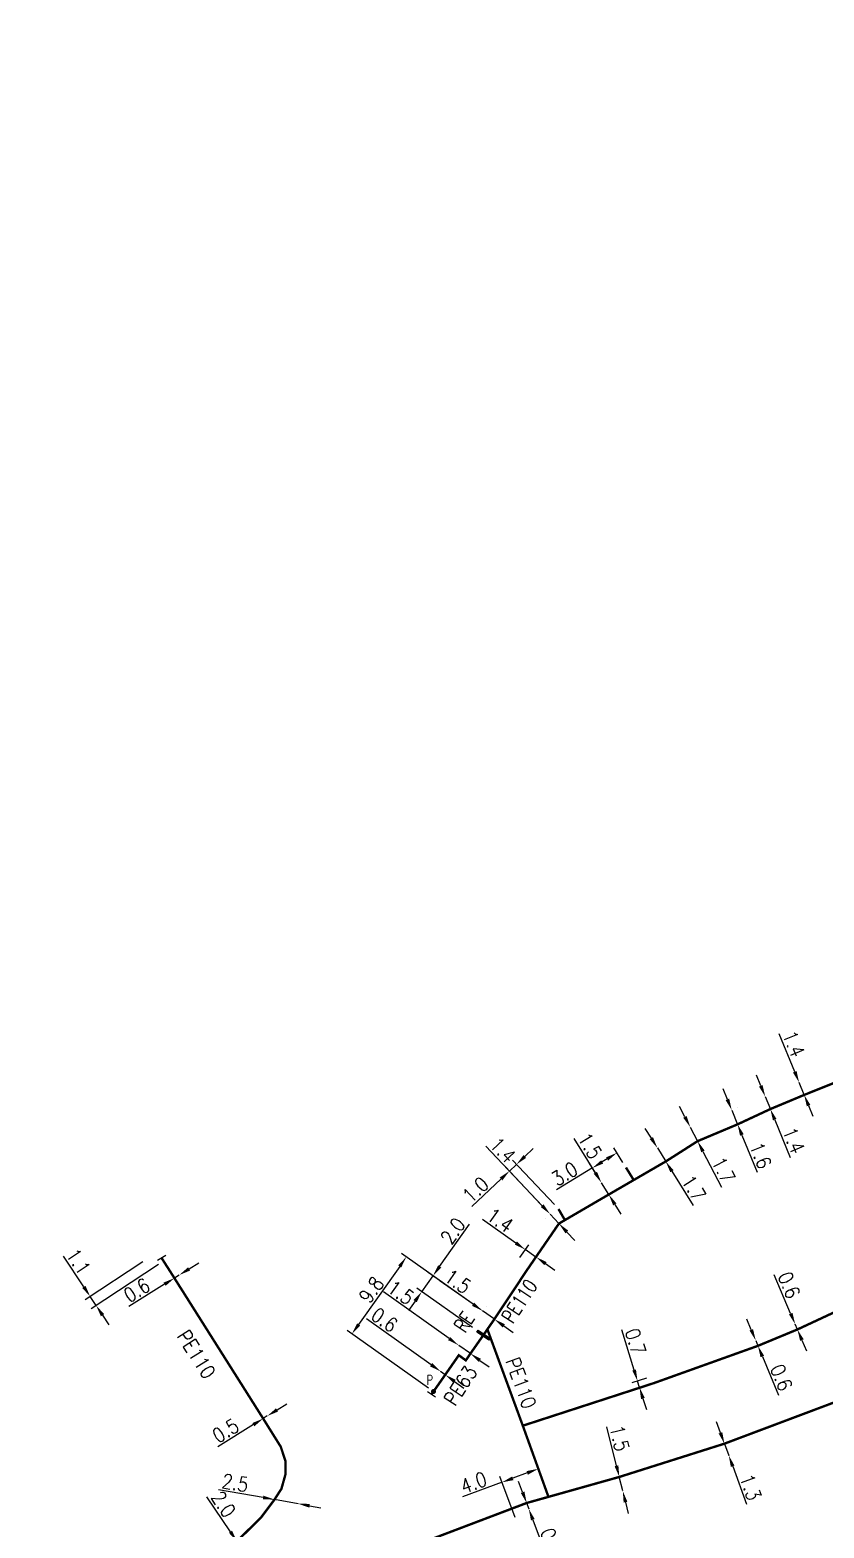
# Model space of a CAD drawing. Header units: millimetres. Extents: x 149999 to 151007, y 125999 to 127005.
# Drawn here: x 150356 to 150438.6, y 126844.3 to 127000.1 of the extents above; entities that cross this region are included whole.
import ezdxf
from ezdxf.enums import TextEntityAlignment as Align

# ---------------------------------------------------------------- set-up
doc = ezdxf.new("R2010")
doc.units = ezdxf.units.MM
doc.header["$PDMODE"] = 34
doc.linetypes.add('L_100_PE', pattern=[14, 10, -1.5, 1, -1.5])
doc.layers.get('0').update_dxf_attribs({"linetype": 'CONTINUOUS'})
doc.layers.get('DEFPOINTS').update_dxf_attribs({"linetype": 'CONTINUOUS'})
for name, color, linetype in [('L_140', 3, 'CONTINUOUS'), ('L_300', 7, 'CONTINUOUS'), ('L_340', 7, 'CONTINUOUS')]:
    doc.layers.add(name, color=color, linetype=linetype)
doc.layers.add('L_170', color=7, linetype='CONTINUOUS', plot=False)
doc.styles.add('G_ROMANS', font='ROMANS.SHX', dxfattribs={"width": 0.75})
doc.styles.get("Standard").update_dxf_attribs({"font": 'romans.shx', "width": 0.85})
doc.dimstyles.get("Standard").update_dxf_attribs({"dimtxt": 1.5, "dimasz": 1.2, "dimexe": 0.625, "dimexo": 0.625, "dimgap": 0.25, "dimtad": 1, "dimdec": 1, "dimzin": 0, "dimdsep": 46, "dimtxsty": 'Standard', "dimcen": -0.5, "dimadec": 0, "dimazin": 0, "dimtfac": 1, "dimtdec": 1, "dimtmove": 0, "dimatfit": 3, "dimfxl": 0, "dimtolj": 1, "dimtzin": 0, "dimarcsym": 0})

# ---------------------------------------------------------------- blocks, each defined once
blk = doc.blocks.new('L_340_07')
at = {"color": 0, "linetype": 'Continuous', "const_width": 0.25, "flags": 128}
blk.add_lwpolyline([(0, 0), (0.35, 0)], dxfattribs=at)
at = {"color": 0, "linetype": 'Continuous', "flags": 128}
blk.add_lwpolyline([(0.35, -0.5), (0.35, 0.5)], dxfattribs=at)
at = {"color": 0, "linetype": 'Continuous', "width": 0.75, "flags": 3}
for tag, p in [('DEF_LEG', (0.72, -3.47)), ('DEF_COUP', (0.72, -5.97)), ('DEF_TYPE', (0.72, -8.47))]:
    blk.add_attdef(tag, text='', height=1.2, dxfattribs=at).set_placement(p, align=Align.MIDDLE)
blk = doc.blocks.new('L_340_21')
at = {"linetype": 'Continuous'}
blk.add_hatch(color=0, dxfattribs=at).paths.add_polyline_path([(0.125, 0.75), (-0.125, 0.75), (-0.125, -0.75), (0.125, -0.75)])
at = {"color": 0, "linetype": 'Continuous'}
blk.add_lwpolyline([(-0.125, 0.75), (0.125, 0.75), (0.125, -0.75), (-0.125, -0.75)], close=True, dxfattribs=at)
at = {"color": 0, "linetype": 'Continuous', "style": 'G_ROMANS', "width": 0.75}
for tag, height, flags, p in [('RE', 1.5, 8, (0, 3)), ('DEF_LEG', 1.2, 3, (0, -5)), ('DEF_COUP', 1.2, 3, (0, -7.5)), ('DEF_TYPE', 1.2, 3, (0, -10))]:
    blk.add_attdef(tag, text='', height=height, dxfattribs=dict(at, flags=flags)).set_placement(p, align=Align.MIDDLE)
blk = doc.blocks.new('*D367')
at = {"layer": 'DEFPOINTS', "color": 0, "linetype": 'Continuous', "transparency": 16777216}
for p in [(150398.67, 126860.58), (150398.67, 126860.58), (150399.16, 126860.23)]:
    blk.add_point(p, dxfattribs=at)
at = {"layer": 'L_140', "color": 0, "linetype": 'Continuous', "lineweight": -2, "transparency": 16777216}
for p, q in [((150397.69, 126861.27), (150390.97, 126866.04)), ((150399.16, 126860.23), (150398.67, 126860.58)), ((150400.13, 126859.54), (150401.11, 126858.84))]:
    blk.add_line(p, q, dxfattribs=at)
at = {"layer": 'L_140', "color": 0, "linetype": 'Continuous', "transparency": 16777216}
for points in [[(150397.8, 126861.44), (150397.57, 126861.11), (150398.67, 126860.58)], [(150400.25, 126859.7), (150400.02, 126859.37), (150399.16, 126860.23)]]:
    blk.add_solid(points, dxfattribs=at)
at = {"layer": 'L_140', "color": 0, "linetype": 'Continuous', "transparency": 16777216, "insert": (150392.84, 126865.94), "char_height": 1.5, "attachment_point": 5, "rotation": 324.6441}
blk.add_mtext('\\A1;0.6', dxfattribs=at)
blk = doc.blocks.new('*D368')
at = {"layer": 'DEFPOINTS', "color": 0, "linetype": 'Continuous', "transparency": 16777216}
for p in [(150403.05, 126866.87), (150403.05, 126866.87), (150403.18, 126864.46)]:
    blk.add_point(p, dxfattribs=at)
at = {"layer": 'L_340', "color": 0, "linetype": 'Continuous', "lineweight": -2, "transparency": 16777216}
for p, q in [((150402.07, 126867.57), (150398.65, 126869.98)), ((150404.27, 126866.01), (150403.05, 126866.87)), ((150403.41, 126867.38), (150403.41, 126867.38)), ((150403.54, 126864.97), (150404.63, 126866.52)), ((150405.25, 126865.31), (150406.23, 126864.62))]:
    blk.add_line(p, q, dxfattribs=at)
at = {"layer": 'L_340', "color": 0, "linetype": 'Continuous', "transparency": 16777216}
for points in [[(150402.18, 126867.73), (150401.95, 126867.4), (150403.05, 126866.87)], [(150405.37, 126865.48), (150405.14, 126865.15), (150404.27, 126866.01)]]:
    blk.add_solid(points, dxfattribs=at)
at = {"layer": 'L_340', "color": 0, "linetype": 'Continuous', "transparency": 16777216, "insert": (150400.45, 126869.94), "char_height": 1.5, "attachment_point": 5, "rotation": 324.7336}
blk.add_mtext('\\A1;1.5', dxfattribs=at)
blk = doc.blocks.new('*D369')
at = {"layer": 'DEFPOINTS', "color": 0, "linetype": 'Continuous', "transparency": 16777216}
for p in [(150396.72, 126868.87), (150403.05, 126866.87), (150402.51, 126864.78)]:
    blk.add_point(p, dxfattribs=at)
at = {"layer": 'L_340', "color": 0, "linetype": 'Continuous', "lineweight": -2, "transparency": 16777216}
for p, q in [((150398.58, 126871.5), (150401.69, 126875.9)), ((150396.72, 126868.87), (150397.89, 126870.52)), ((150402.54, 126867.23), (150397.38, 126870.88)), ((150401.99, 126865.14), (150396.21, 126869.23)), ((150396.03, 126867.89), (150395.33, 126866.91))]:
    blk.add_line(p, q, dxfattribs=at)
at = {"layer": 'L_340', "color": 0, "linetype": 'Continuous', "transparency": 16777216}
for points in [[(150398.42, 126871.62), (150398.74, 126871.39), (150397.89, 126870.52)], [(150395.86, 126868), (150396.19, 126867.77), (150396.72, 126868.87)]]:
    blk.add_solid(points, dxfattribs=at)
at = {"layer": 'L_340', "color": 0, "linetype": 'Continuous', "transparency": 16777216, "insert": (150399.96, 126875.19), "char_height": 1.5, "attachment_point": 5, "rotation": 54.7336}
blk.add_mtext('\\A1;2.0', dxfattribs=at)
blk = doc.blocks.new('*D370')
at = {"layer": 'DEFPOINTS', "color": 0, "linetype": 'Continuous', "transparency": 16777216}
for p in [(150400.56, 126863.29), (150400.56, 126863.29), (150401.78, 126862.43)]:
    blk.add_point(p, dxfattribs=at)
at = {"layer": 'L_140', "color": 0, "linetype": 'Continuous', "lineweight": -2, "transparency": 16777216}
for p, q in [((150399.58, 126863.99), (150392.74, 126868.84)), ((150401.78, 126862.43), (150400.56, 126863.29)), ((150402.76, 126861.73), (150403.74, 126861.04))]:
    blk.add_line(p, q, dxfattribs=at)
at = {"layer": 'L_140', "color": 0, "linetype": 'Continuous', "transparency": 16777216}
for points in [[(150399.69, 126864.15), (150399.46, 126863.83), (150400.56, 126863.29)], [(150402.88, 126861.89), (150402.64, 126861.57), (150401.78, 126862.43)]]:
    blk.add_solid(points, dxfattribs=at)
at = {"layer": 'L_140', "color": 0, "linetype": 'Continuous', "transparency": 16777216, "insert": (150394.54, 126868.79), "char_height": 1.5, "attachment_point": 5, "rotation": 324.6441}
blk.add_mtext('\\A1;1.5', dxfattribs=at)
blk = doc.blocks.new('*D371')
at = {"layer": 'DEFPOINTS', "color": 0, "linetype": 'Continuous', "transparency": 16777216}
for p in [(150403.05, 126866.87), (150389.46, 126864.48), (150397.94, 126858.49)]:
    blk.add_point(p, dxfattribs=at)
at = {"layer": 'L_300', "color": 0, "linetype": 'Continuous', "lineweight": -2, "transparency": 16777216}
for p, q in [((150402.54, 126867.23), (150394.6, 126872.84)), ((150394.42, 126871.5), (150390.15, 126865.46)), ((150397.43, 126858.85), (150388.95, 126864.84))]:
    blk.add_line(p, q, dxfattribs=at)
at = {"layer": 'L_300', "color": 0, "linetype": 'Continuous', "transparency": 16777216}
for points in [[(150394.26, 126871.62), (150394.58, 126871.39), (150395.11, 126872.48)], [(150389.99, 126865.58), (150390.31, 126865.35), (150389.46, 126864.48)]]:
    blk.add_solid(points, dxfattribs=at)
at = {"layer": 'L_300', "color": 0, "linetype": 'Continuous', "transparency": 16777216, "insert": (150391.47, 126869.06), "char_height": 1.5, "attachment_point": 5, "rotation": 54.7338}
blk.add_mtext('\\A1;9.8', dxfattribs=at)
blk = doc.blocks.new('*D453')
at = {"layer": 'DEFPOINTS', "color": 0, "linetype": 'Continuous', "transparency": 16777216}
for p in [(150370.99, 126870.28), (150371.49, 126870.6), (150371.49, 126870.6)]:
    blk.add_point(p, dxfattribs=at)
at = {"layer": 'L_140', "color": 0, "linetype": 'Continuous', "lineweight": -2, "transparency": 16777216}
for p, q in [((150372.51, 126871.24), (150373.53, 126871.87)), ((150369.97, 126869.65), (150366.26, 126867.33)), ((150371.49, 126870.6), (150370.99, 126870.28))]:
    blk.add_line(p, q, dxfattribs=at)
at = {"layer": 'L_140', "color": 0, "linetype": 'Continuous', "transparency": 16777216}
for points in [[(150372.41, 126871.41), (150372.62, 126871.07), (150371.49, 126870.6)], [(150369.86, 126869.82), (150370.07, 126869.48), (150370.99, 126870.28)]]:
    blk.add_solid(points, dxfattribs=at)
at = {"layer": 'L_140', "color": 0, "linetype": 'Continuous', "transparency": 16777216, "insert": (150367.07, 126869.02), "char_height": 1.5, "attachment_point": 5, "rotation": 31.9698}
blk.add_mtext('\\A1;0.6', dxfattribs=at)
blk = doc.blocks.new('*D454')
at = {"layer": 'DEFPOINTS', "color": 0, "linetype": 'Continuous', "transparency": 16777216}
for p in [(150368.25, 126872.33), (150369.87, 126872.05), (150362.23, 126868.36)]:
    blk.add_point(p, dxfattribs=at)
at = {"layer": 'L_340', "color": 0, "linetype": 'Continuous', "lineweight": -2, "transparency": 16777216}
for p, q in [((150361.57, 126869.37), (150359.46, 126872.56)), ((150367.72, 126871.99), (150361.71, 126868.02)), ((150369.34, 126871.71), (150362.33, 126867.08)), ((150362.85, 126867.43), (150362.23, 126868.36)), ((150363.51, 126866.42), (150364.17, 126865.42))]:
    blk.add_line(p, q, dxfattribs=at)
at = {"layer": 'L_340', "color": 0, "linetype": 'Continuous', "transparency": 16777216}
for points in [[(150361.74, 126869.48), (150361.4, 126869.26), (150362.23, 126868.36)], [(150363.68, 126866.54), (150363.34, 126866.31), (150362.85, 126867.43)]]:
    blk.add_solid(points, dxfattribs=at)
at = {"layer": 'L_340', "color": 0, "linetype": 'Continuous', "transparency": 16777216, "insert": (150361.02, 126872.01), "char_height": 1.5, "attachment_point": 5, "rotation": 303.4183}
blk.add_mtext('\\A1;1.1', dxfattribs=at)
blk = doc.blocks.new('*D455')
at = {"layer": 'DEFPOINTS', "color": 0, "linetype": 'Continuous', "transparency": 16777216}
for p in [(150380.22, 126855.67), (150380.65, 126855.94), (150380.65, 126855.94)]:
    blk.add_point(p, dxfattribs=at)
at = {"layer": 'L_140', "color": 0, "linetype": 'Continuous', "lineweight": -2, "transparency": 16777216}
for p, q in [((150381.66, 126856.57), (150382.68, 126857.21)), ((150380.65, 126855.94), (150380.22, 126855.67)), ((150379.2, 126855.04), (150375.5, 126852.72))]:
    blk.add_line(p, q, dxfattribs=at)
at = {"layer": 'L_140', "color": 0, "linetype": 'Continuous', "transparency": 16777216}
for points in [[(150379.1, 126855.21), (150379.31, 126854.87), (150380.22, 126855.67)], [(150381.56, 126856.74), (150381.77, 126856.4), (150380.65, 126855.94)]]:
    blk.add_solid(points, dxfattribs=at)
at = {"layer": 'L_140', "color": 0, "linetype": 'Continuous', "transparency": 16777216, "insert": (150376.31, 126854.41), "char_height": 1.5, "attachment_point": 5, "rotation": 31.9698}
blk.add_mtext('\\A1;0.5', dxfattribs=at)
blk = doc.blocks.new('*D456')
at = {"layer": 'DEFPOINTS', "color": 0, "linetype": 'Continuous', "transparency": 16777216}
for p in [(150381.4, 126847.25), (150383.86, 126846.81), (150383.86, 126846.81)]:
    blk.add_point(p, dxfattribs=at)
at = {"layer": 'L_140', "color": 0, "linetype": 'Continuous', "lineweight": -2, "transparency": 16777216}
for p, q in [((150380.22, 126847.45), (150375.58, 126848.27)), ((150383.86, 126846.81), (150381.4, 126847.25)), ((150385.05, 126846.6), (150386.23, 126846.4))]:
    blk.add_line(p, q, dxfattribs=at)
at = {"layer": 'L_140', "color": 0, "linetype": 'Continuous', "transparency": 16777216}
for points in [[(150380.25, 126847.65), (150380.19, 126847.26), (150381.4, 126847.25)], [(150385.08, 126846.8), (150385.01, 126846.41), (150383.86, 126846.81)]]:
    blk.add_solid(points, dxfattribs=at)
at = {"layer": 'L_140', "color": 0, "linetype": 'Continuous', "transparency": 16777216, "insert": (150377.31, 126848.98), "char_height": 1.5, "attachment_point": 5, "rotation": 350.004}
blk.add_mtext('\\A1;2.5', dxfattribs=at)
blk = doc.blocks.new('*D457')
at = {"layer": 'DEFPOINTS', "color": 0, "linetype": 'Continuous', "transparency": 16777216}
for p in [(150377.49, 126842.91), (150378.61, 126841.25), (150378.61, 126841.25)]:
    blk.add_point(p, dxfattribs=at)
at = {"layer": 'L_140', "color": 0, "linetype": 'Continuous', "lineweight": -2, "transparency": 16777216}
for p, q in [((150376.82, 126843.9), (150374.37, 126847.52)), ((150378.61, 126841.25), (150377.49, 126842.91)), ((150379.28, 126840.25), (150379.95, 126839.26))]:
    blk.add_line(p, q, dxfattribs=at)
at = {"layer": 'L_140', "color": 0, "linetype": 'Continuous', "transparency": 16777216}
for points in [[(150376.98, 126844.01), (150376.65, 126843.79), (150377.49, 126842.91)], [(150379.45, 126840.37), (150379.11, 126840.14), (150378.61, 126841.25)]]:
    blk.add_solid(points, dxfattribs=at)
at = {"layer": 'L_140', "color": 0, "linetype": 'Continuous', "transparency": 16777216, "insert": (150376.09, 126846.77), "char_height": 1.5, "attachment_point": 5, "rotation": 304.0129}
blk.add_mtext('\\A1;2.0', dxfattribs=at)
blk = doc.blocks.new('*D101')
at = {"layer": 'DEFPOINTS', "color": 0, "linetype": 'Continuous', "transparency": 16777216}
for p in [(150407.63, 126846.89), (150407.63, 126846.89), (150407.85, 126846.28)]:
    blk.add_point(p, dxfattribs=at)
at = {"layer": 'L_140', "color": 0, "linetype": 'Continuous', "lineweight": -2, "transparency": 16777216}
for p, q in [((150407.21, 126848.01), (150406.79, 126849.14)), ((150407.63, 126846.89), (150407.85, 126846.28)), ((150408.27, 126845.15), (150409.79, 126841.05))]:
    blk.add_line(p, q, dxfattribs=at)
at = {"layer": 'L_140', "color": 0, "linetype": 'Continuous', "transparency": 16777216}
for points in [[(150407.4, 126848.08), (150407.02, 126847.94), (150407.63, 126846.89)], [(150408.46, 126845.22), (150408.08, 126845.08), (150407.85, 126846.28)]]:
    blk.add_solid(points, dxfattribs=at)
at = {"layer": 'L_140', "color": 0, "linetype": 'Continuous', "transparency": 16777216, "insert": (150410.18, 126842.89), "char_height": 1.5, "attachment_point": 5, "rotation": 290.3575}
blk.add_mtext('\\A1;0.7', dxfattribs=at)
blk = doc.blocks.new('*D102')
at = {"layer": 'DEFPOINTS', "color": 0, "linetype": 'Continuous', "transparency": 16777216}
for p in [(150408.82, 126850.44), (150409.9, 126847.52), (150406.64, 126844.8)]:
    blk.add_point(p, dxfattribs=at)
at = {"layer": 'L_140', "color": 0, "linetype": 'Continuous', "lineweight": -2, "transparency": 16777216}
for p, q in [((150409.68, 126848.11), (150408.6, 126851.02)), ((150406.43, 126845.38), (150404.85, 126849.63)), ((150407.69, 126850.02), (150406.19, 126849.46)), ((150405.07, 126849.04), (150400.97, 126847.52))]:
    blk.add_line(p, q, dxfattribs=at)
at = {"layer": 'L_140', "color": 0, "linetype": 'Continuous', "transparency": 16777216}
for points in [[(150406.12, 126849.65), (150406.26, 126849.27), (150405.07, 126849.04)], [(150407.62, 126850.21), (150407.76, 126849.83), (150408.82, 126850.44)]]:
    blk.add_solid(points, dxfattribs=at)
at = {"layer": 'L_140', "color": 0, "linetype": 'Continuous', "transparency": 16777216, "insert": (150402.11, 126849.01), "char_height": 1.5, "attachment_point": 5, "rotation": 20.3575}
blk.add_mtext('\\A1;4.0', dxfattribs=at)
blk = doc.blocks.new('*D103')
at = {"layer": 'DEFPOINTS', "color": 0, "linetype": 'Continuous', "transparency": 16777216}
for p in [(150428.2, 126853.06), (150428.2, 126853.06), (150428.65, 126851.84)]:
    blk.add_point(p, dxfattribs=at)
at = {"layer": 'L_140', "color": 0, "linetype": 'Continuous', "lineweight": -2, "transparency": 16777216}
for p, q in [((150427.79, 126854.19), (150427.38, 126855.32)), ((150428.2, 126853.06), (150428.65, 126851.84)), ((150429.06, 126850.72), (150430.49, 126846.78))]:
    blk.add_line(p, q, dxfattribs=at)
at = {"layer": 'L_140', "color": 0, "linetype": 'Continuous', "transparency": 16777216}
for points in [[(150427.98, 126854.26), (150427.6, 126854.12), (150428.2, 126853.06)], [(150429.25, 126850.78), (150428.87, 126850.65), (150428.65, 126851.84)]]:
    blk.add_solid(points, dxfattribs=at)
at = {"layer": 'L_140', "color": 0, "linetype": 'Continuous', "transparency": 16777216, "insert": (150430.92, 126848.53), "char_height": 1.5, "attachment_point": 5, "rotation": 290.035}
blk.add_mtext('\\A1;1.3', dxfattribs=at)
blk = doc.blocks.new('*D104')
at = {"layer": 'DEFPOINTS', "color": 0, "linetype": 'Continuous', "transparency": 16777216}
for p in [(150417.27, 126849.6), (150417.27, 126849.6), (150417.63, 126848.14)]:
    blk.add_point(p, dxfattribs=at)
at = {"layer": 'L_140', "color": 0, "linetype": 'Continuous', "lineweight": -2, "transparency": 16777216}
for p, q in [((150416.98, 126850.76), (150415.97, 126854.83)), ((150417.63, 126848.14), (150417.27, 126849.6)), ((150417.92, 126846.98), (150418.2, 126845.81))]:
    blk.add_line(p, q, dxfattribs=at)
at = {"layer": 'L_140', "color": 0, "linetype": 'Continuous', "transparency": 16777216}
for points in [[(150417.17, 126850.81), (150416.78, 126850.71), (150417.27, 126849.6)], [(150418.11, 126847.02), (150417.72, 126846.93), (150417.63, 126848.14)]]:
    blk.add_solid(points, dxfattribs=at)
at = {"layer": 'L_140', "color": 0, "linetype": 'Continuous', "transparency": 16777216, "insert": (150417.3, 126853.62), "char_height": 1.5, "attachment_point": 5, "rotation": 283.9042}
blk.add_mtext('\\A1;1.5', dxfattribs=at)
blk = doc.blocks.new('*D138')
at = {"layer": 'DEFPOINTS', "color": 0, "linetype": 'Continuous', "transparency": 16777216}
for p in [(150435.97, 126890.64), (150435.97, 126890.64), (150436.5, 126889.34)]:
    blk.add_point(p, dxfattribs=at)
at = {"layer": 'L_140', "color": 0, "linetype": 'Continuous', "lineweight": -2, "transparency": 16777216}
for p, q in [((150435.52, 126891.75), (150433.91, 126895.68)), ((150436.5, 126889.34), (150435.97, 126890.64)), ((150436.96, 126888.23), (150437.41, 126887.12))]:
    blk.add_line(p, q, dxfattribs=at)
at = {"layer": 'L_140', "color": 0, "linetype": 'Continuous', "transparency": 16777216}
for points in [[(150435.71, 126891.82), (150435.33, 126891.67), (150435.97, 126890.64)], [(150437.14, 126888.31), (150436.77, 126888.16), (150436.5, 126889.34)]]:
    blk.add_solid(points, dxfattribs=at)
at = {"layer": 'L_140', "color": 0, "linetype": 'Continuous', "transparency": 16777216, "insert": (150435.41, 126894.65), "char_height": 1.5, "attachment_point": 5, "rotation": 292.2376}
blk.add_mtext('\\A1;1.4', dxfattribs=at)
blk = doc.blocks.new('*D139')
at = {"layer": 'DEFPOINTS', "color": 0, "linetype": 'Continuous', "transparency": 16777216}
for p in [(150432.45, 126889.17), (150432.45, 126889.17), (150432.98, 126887.87)]:
    blk.add_point(p, dxfattribs=at)
at = {"layer": 'L_140', "color": 0, "linetype": 'Continuous', "lineweight": -2, "transparency": 16777216}
for p, q in [((150431.99, 126890.28), (150431.53, 126891.39)), ((150432.45, 126889.17), (150432.98, 126887.87)), ((150433.43, 126886.76), (150435.04, 126882.83))]:
    blk.add_line(p, q, dxfattribs=at)
at = {"layer": 'L_140', "color": 0, "linetype": 'Continuous', "transparency": 16777216}
for points in [[(150432.17, 126890.36), (150431.8, 126890.2), (150432.45, 126889.17)], [(150433.62, 126886.84), (150433.25, 126886.69), (150432.98, 126887.87)]]:
    blk.add_solid(points, dxfattribs=at)
at = {"layer": 'L_140', "color": 0, "linetype": 'Continuous', "transparency": 16777216, "insert": (150435.39, 126884.62), "char_height": 1.5, "attachment_point": 5, "rotation": 292.2932}
blk.add_mtext('\\A1;1.4', dxfattribs=at)
blk = doc.blocks.new('*D140')
at = {"layer": 'DEFPOINTS', "color": 0, "linetype": 'Continuous', "transparency": 16777216}
for p in [(150428.96, 126887.76), (150428.96, 126887.76), (150429.57, 126886.28)]:
    blk.add_point(p, dxfattribs=at)
at = {"layer": 'L_140', "color": 0, "linetype": 'Continuous', "lineweight": -2, "transparency": 16777216}
for p, q in [((150428.51, 126888.87), (150428.06, 126889.99)), ((150428.96, 126887.76), (150429.57, 126886.28)), ((150429.54, 126888), (150429.54, 126888)), ((150430.02, 126885.17), (150431.6, 126881.29)), ((150430.15, 126886.52), (150430.15, 126886.52))]:
    blk.add_line(p, q, dxfattribs=at)
at = {"layer": 'L_140', "color": 0, "linetype": 'Continuous', "transparency": 16777216}
for points in [[(150428.7, 126888.95), (150428.33, 126888.8), (150428.96, 126887.76)], [(150430.21, 126885.25), (150429.83, 126885.09), (150429.57, 126886.28)]]:
    blk.add_solid(points, dxfattribs=at)
at = {"layer": 'L_140', "color": 0, "linetype": 'Continuous', "transparency": 16777216, "insert": (150431.96, 126883.05), "char_height": 1.5, "attachment_point": 5, "rotation": 292.1661}
blk.add_mtext('\\A1;1.6', dxfattribs=at)
blk = doc.blocks.new('*D141')
at = {"layer": 'DEFPOINTS', "color": 0, "linetype": 'Continuous', "transparency": 16777216}
for p in [(150424.65, 126885.99), (150424.65, 126885.99), (150425.41, 126884.53)]:
    blk.add_point(p, dxfattribs=at)
at = {"layer": 'L_140', "color": 0, "linetype": 'Continuous', "lineweight": -2, "transparency": 16777216}
for p, q in [((150424.1, 126887.06), (150423.54, 126888.12)), ((150424.65, 126885.99), (150425.41, 126884.53)), ((150425.97, 126883.46), (150427.9, 126879.75))]:
    blk.add_line(p, q, dxfattribs=at)
at = {"layer": 'L_140', "color": 0, "linetype": 'Continuous', "transparency": 16777216}
for points in [[(150424.27, 126887.15), (150423.92, 126886.96), (150424.65, 126885.99)], [(150426.14, 126883.56), (150425.79, 126883.37), (150425.41, 126884.53)]]:
    blk.add_solid(points, dxfattribs=at)
at = {"layer": 'L_140', "color": 0, "linetype": 'Continuous', "transparency": 16777216, "insert": (150428.1, 126881.53), "char_height": 1.5, "attachment_point": 5, "rotation": 297.5031}
blk.add_mtext('\\A1;1.7', dxfattribs=at)
blk = doc.blocks.new('*D142')
at = {"layer": 'DEFPOINTS', "color": 0, "linetype": 'Continuous', "transparency": 16777216}
for p in [(150421.23, 126883.82), (150421.23, 126883.82), (150422.1, 126882.42)]:
    blk.add_point(p, dxfattribs=at)
at = {"layer": 'L_140', "color": 0, "linetype": 'Continuous', "lineweight": -2, "transparency": 16777216}
for p, q in [((150420.6, 126884.84), (150419.97, 126885.86)), ((150421.23, 126883.82), (150422.1, 126882.42)), ((150422.74, 126881.4), (150424.95, 126877.84))]:
    blk.add_line(p, q, dxfattribs=at)
at = {"layer": 'L_140', "color": 0, "linetype": 'Continuous', "transparency": 16777216}
for points in [[(150420.77, 126884.95), (150420.43, 126884.74), (150421.23, 126883.82)], [(150422.91, 126881.51), (150422.57, 126881.3), (150422.1, 126882.42)]]:
    blk.add_solid(points, dxfattribs=at)
at = {"layer": 'L_140', "color": 0, "linetype": 'Continuous', "transparency": 16777216, "insert": (150425.01, 126879.64), "char_height": 1.5, "attachment_point": 5, "rotation": 301.811}
blk.add_mtext('\\A1;1.7', dxfattribs=at)
blk = doc.blocks.new('*D143')
at = {"layer": 'DEFPOINTS', "color": 0, "linetype": 'Continuous', "transparency": 16777216}
for p in [(150415.41, 126880.21), (150415.41, 126880.21), (150416.17, 126878.98)]:
    blk.add_point(p, dxfattribs=at)
at = {"layer": 'L_140', "color": 0, "linetype": 'Continuous', "lineweight": -2, "transparency": 16777216}
for p, q in [((150414.78, 126881.23), (150412.58, 126884.8)), ((150416.17, 126878.98), (150415.41, 126880.21)), ((150416.8, 126877.95), (150417.43, 126876.93))]:
    blk.add_line(p, q, dxfattribs=at)
at = {"layer": 'L_140', "color": 0, "linetype": 'Continuous', "transparency": 16777216}
for points in [[(150414.95, 126881.34), (150414.61, 126881.13), (150415.41, 126880.21)], [(150416.97, 126878.06), (150416.63, 126877.85), (150416.17, 126878.98)]]:
    blk.add_solid(points, dxfattribs=at)
at = {"layer": 'L_140', "color": 0, "linetype": 'Continuous', "transparency": 16777216, "insert": (150414.22, 126884.05), "char_height": 1.5, "attachment_point": 5, "rotation": 301.6506}
blk.add_mtext('\\A1;1.5', dxfattribs=at)
blk = doc.blocks.new('*D144')
at = {"layer": 'DEFPOINTS', "color": 0, "linetype": 'Continuous', "transparency": 16777216}
for p in [(150410.07, 126876.94), (150410.07, 126876.94), (150410.99, 126875.96)]:
    blk.add_point(p, dxfattribs=at)
at = {"layer": 'L_140', "color": 0, "linetype": 'Continuous', "lineweight": -2, "transparency": 16777216}
for p, q in [((150409.24, 126877.81), (150403.39, 126884.02)), ((150409.61, 126876.51), (150409.61, 126876.51)), ((150410.99, 126875.96), (150410.07, 126876.94)), ((150410.54, 126875.53), (150410.54, 126875.53)), ((150411.82, 126875.08), (150412.64, 126874.21))]:
    blk.add_line(p, q, dxfattribs=at)
at = {"layer": 'L_140', "color": 0, "linetype": 'Continuous', "transparency": 16777216}
for points in [[(150409.39, 126877.95), (150409.1, 126877.67), (150410.07, 126876.94)], [(150411.96, 126875.22), (150411.67, 126874.94), (150410.99, 126875.96)]]:
    blk.add_solid(points, dxfattribs=at)
at = {"layer": 'L_140', "color": 0, "linetype": 'Continuous', "transparency": 16777216, "insert": (150405.16, 126883.6), "char_height": 1.5, "attachment_point": 5, "rotation": 313.3017}
blk.add_mtext('\\A1;1.4', dxfattribs=at)
blk = doc.blocks.new('*D145')
at = {"layer": 'DEFPOINTS', "color": 0, "linetype": 'Continuous', "transparency": 16777216}
for p in [(150407.49, 126873.25), (150406.56, 126871.9), (150407.67, 126871.13)]:
    blk.add_point(p, dxfattribs=at)
at = {"layer": 'L_140', "color": 0, "linetype": 'Continuous', "lineweight": -2, "transparency": 16777216}
for p, q in [((150406.51, 126873.93), (150403.02, 126876.37)), ((150406.92, 126872.42), (150407.85, 126873.76)), ((150408.6, 126872.48), (150407.49, 126873.25)), ((150408.02, 126871.65), (150408.96, 126872.99)), ((150409.59, 126871.79), (150410.57, 126871.1))]:
    blk.add_line(p, q, dxfattribs=at)
at = {"layer": 'L_140', "color": 0, "linetype": 'Continuous', "transparency": 16777216}
for points in [[(150406.62, 126874.1), (150406.4, 126873.77), (150407.49, 126873.25)], [(150409.7, 126871.95), (150409.47, 126871.63), (150408.6, 126872.48)]]:
    blk.add_solid(points, dxfattribs=at)
at = {"layer": 'L_140', "color": 0, "linetype": 'Continuous', "transparency": 16777216, "insert": (150404.85, 126876.31), "char_height": 1.5, "attachment_point": 5, "rotation": 325.1132}
blk.add_mtext('\\A1;1.4', dxfattribs=at)
blk = doc.blocks.new('*D146')
at = {"layer": 'DEFPOINTS', "color": 0, "linetype": 'Continuous', "transparency": 16777216}
for p in [(150419.16, 126859.57), (150420.68, 126860.04), (150420.89, 126859.37)]:
    blk.add_point(p, dxfattribs=at)
at = {"layer": 'L_140', "color": 0, "linetype": 'Continuous', "lineweight": -2, "transparency": 16777216}
for p, q in [((150418.81, 126860.72), (150417.53, 126864.9)), ((150420.08, 126859.86), (150418.57, 126859.39)), ((150420.29, 126859.19), (150418.77, 126858.72)), ((150419.37, 126858.9), (150419.16, 126859.57)), ((150419.72, 126857.76), (150420.08, 126856.61))]:
    blk.add_line(p, q, dxfattribs=at)
at = {"layer": 'L_140', "color": 0, "linetype": 'Continuous', "transparency": 16777216}
for points in [[(150419, 126860.78), (150418.62, 126860.66), (150419.16, 126859.57)], [(150419.92, 126857.82), (150419.53, 126857.7), (150419.37, 126858.9)]]:
    blk.add_solid(points, dxfattribs=at)
at = {"layer": 'L_140', "color": 0, "linetype": 'Continuous', "transparency": 16777216, "insert": (150418.95, 126863.68), "char_height": 1.5, "attachment_point": 5, "rotation": 287.1169}
blk.add_mtext('\\A1;0.7', dxfattribs=at)
blk = doc.blocks.new('*D147')
at = {"layer": 'DEFPOINTS', "color": 0, "linetype": 'Continuous', "transparency": 16777216}
for p in [(150431.46, 126863.79), (150431.46, 126863.79), (150431.69, 126863.24)]:
    blk.add_point(p, dxfattribs=at)
at = {"layer": 'L_140', "color": 0, "linetype": 'Continuous', "lineweight": -2, "transparency": 16777216}
for p, q in [((150431, 126864.9), (150430.54, 126866.01)), ((150431.46, 126863.79), (150431.69, 126863.24)), ((150432.15, 126862.13), (150433.82, 126858.09))]:
    blk.add_line(p, q, dxfattribs=at)
at = {"layer": 'L_140', "color": 0, "linetype": 'Continuous', "transparency": 16777216}
for points in [[(150431.18, 126864.98), (150430.81, 126864.83), (150431.46, 126863.79)], [(150432.33, 126862.21), (150431.96, 126862.05), (150431.69, 126863.24)]]:
    blk.add_solid(points, dxfattribs=at)
at = {"layer": 'L_140', "color": 0, "linetype": 'Continuous', "transparency": 16777216, "insert": (150434.13, 126859.94), "char_height": 1.5, "attachment_point": 5, "rotation": 292.4616}
blk.add_mtext('\\A1;0.6', dxfattribs=at)
blk = doc.blocks.new('*D148')
at = {"layer": 'DEFPOINTS', "color": 0, "linetype": 'Continuous', "transparency": 16777216}
for p in [(150435.56, 126865.49), (150435.56, 126865.49), (150435.79, 126864.94)]:
    blk.add_point(p, dxfattribs=at)
at = {"layer": 'L_140', "color": 0, "linetype": 'Continuous', "lineweight": -2, "transparency": 16777216}
for p, q in [((150435.09, 126866.6), (150433.38, 126870.62)), ((150435.79, 126864.94), (150435.56, 126865.49)), ((150436.26, 126863.84), (150436.73, 126862.73))]:
    blk.add_line(p, q, dxfattribs=at)
at = {"layer": 'L_140', "color": 0, "linetype": 'Continuous', "transparency": 16777216}
for points in [[(150435.28, 126866.68), (150434.91, 126866.52), (150435.56, 126865.49)], [(150436.45, 126863.92), (150436.08, 126863.76), (150435.79, 126864.94)]]:
    blk.add_solid(points, dxfattribs=at)
at = {"layer": 'L_140', "color": 0, "linetype": 'Continuous', "transparency": 16777216, "insert": (150434.92, 126869.55), "char_height": 1.5, "attachment_point": 5, "rotation": 292.9849}
blk.add_mtext('\\A1;0.6', dxfattribs=at)
blk = doc.blocks.new('*D153')
at = {"layer": 'DEFPOINTS', "color": 0, "linetype": 'Continuous', "transparency": 16777216}
for p in [(150403.05, 126866.87), (150403.05, 126866.87), (150404.27, 126866.01)]:
    blk.add_point(p, dxfattribs=at)
at = {"layer": 'L_140', "color": 0, "linetype": 'Continuous', "lineweight": -2, "transparency": 16777216}
for p, q in [((150402.07, 126867.57), (150398.65, 126869.98)), ((150404.27, 126866.01), (150403.05, 126866.87)), ((150405.25, 126865.31), (150406.23, 126864.62))]:
    blk.add_line(p, q, dxfattribs=at)
at = {"layer": 'L_140', "color": 0, "linetype": 'Continuous', "transparency": 16777216}
for points in [[(150402.18, 126867.73), (150401.95, 126867.4), (150403.05, 126866.87)], [(150405.37, 126865.48), (150405.14, 126865.15), (150404.27, 126866.01)]]:
    blk.add_solid(points, dxfattribs=at)
at = {"layer": 'L_140', "color": 0, "linetype": 'Continuous', "transparency": 16777216, "insert": (150400.45, 126869.94), "char_height": 1.5, "attachment_point": 5, "rotation": 324.7336}
blk.add_mtext('\\A1;1.5', dxfattribs=at)
blk = doc.blocks.new('*D707')
at = {"layer": 'DEFPOINTS', "color": 0, "linetype": 'Continuous', "transparency": 16777216}
for p in [(150414.47, 126881.74), (150417.96, 126881.79), (150415.41, 126880.21)]:
    blk.add_point(p, dxfattribs=at)
at = {"layer": 'L_170', "color": 0, "linetype": 'Continuous', "lineweight": -2, "transparency": 16777216}
for p, q in [((150417.63, 126882.32), (150416.69, 126883.85)), ((150415.08, 126880.74), (150414.14, 126882.27)), ((150416, 126882.68), (150415.49, 126882.37)), ((150414.47, 126881.74), (150410.75, 126879.45))]:
    blk.add_line(p, q, dxfattribs=at)
at = {"layer": 'L_170', "color": 0, "linetype": 'Continuous', "transparency": 16777216}
for points in [[(150415.38, 126882.54), (150415.59, 126882.2), (150414.47, 126881.74)], [(150415.89, 126882.85), (150416.1, 126882.51), (150417.02, 126883.31)]]:
    blk.add_solid(points, dxfattribs=at)
at = {"layer": 'L_170', "color": 0, "linetype": 'Continuous', "transparency": 16777216, "insert": (150411.57, 126881.13), "char_height": 1.5, "attachment_point": 5, "rotation": 31.6506}
blk.add_mtext('\\A1;3.0', dxfattribs=at)
blk = doc.blocks.new('*D708')
at = {"layer": 'DEFPOINTS', "color": 0, "linetype": 'Continuous', "transparency": 16777216}
for p in [(150405.84, 126881.42), (150410.94, 126877.47), (150410.07, 126876.94)]:
    blk.add_point(p, dxfattribs=at)
at = {"layer": 'L_170', "color": 0, "linetype": 'Continuous', "lineweight": -2, "transparency": 16777216}
for p, q in [((150407.44, 126882.93), (150408.31, 126883.75)), ((150406.57, 126882.11), (150405.84, 126881.42)), ((150410.51, 126877.93), (150406.14, 126882.56)), ((150404.97, 126880.6), (150401.92, 126877.73)), ((150409.64, 126877.39), (150405.41, 126881.88))]:
    blk.add_line(p, q, dxfattribs=at)
at = {"layer": 'L_170', "color": 0, "linetype": 'Continuous', "transparency": 16777216}
for points in [[(150407.3, 126883.08), (150407.58, 126882.79), (150406.57, 126882.11)], [(150404.83, 126880.75), (150405.1, 126880.45), (150405.84, 126881.42)]]:
    blk.add_solid(points, dxfattribs=at)
at = {"layer": 'L_170', "color": 0, "linetype": 'Continuous', "transparency": 16777216, "insert": (150402.32, 126879.48), "char_height": 1.5, "attachment_point": 5, "rotation": 43.3017}
blk.add_mtext('\\A1;1.0', dxfattribs=at)
blk = doc.blocks.new('L_300_12')
at = {"color": 0, "linetype": 'Continuous', "const_width": 0.248, "flags": 128}
blk.add_lwpolyline([(-0.13, 0, 1), (0.13, 0, 1)], format="xyb", close=True, dxfattribs=at)
at = {"linetype": 'Continuous', "style": 'G_ROMANS', "width": 0.75}
blk.add_attdef('P', text='', height=1, dxfattribs=at).set_placement((0, 1.33), align=Align.MIDDLE_CENTER)
at = {"color": 0, "linetype": 'Continuous', "width": 0.75, "flags": 3}
for tag, p in [('DEF_LEG', (0, -5)), ('DEF_COUP', (0, -7.5)), ('DEF_TYPE', (0, -10))]:
    blk.add_attdef(tag, text='', height=1.2, dxfattribs=at).set_placement(p, align=Align.MIDDLE)

msp = doc.modelspace()

# ---------------------------------------------------------------- linework, layer by layer
at = {"layer": 'L_140', "linetype": 'L_100_PE', "flags": 128}
for points in [[(150716.89, 127000, 0.25, 0.25, 0), (150712.11, 126997, 0.25, 0.25, 0), (150702.24, 126990.93, 0.25, 0.25, 0), (150694.71, 126986.38, 0.25, 0.25, 0), (150686.95, 126981.49, 0.25, 0.25, 0), (150679.14, 126976.58, 0.25, 0.25, 0), (150668.4, 126970.09, 0.25, 0.25, 0), (150660.88, 126965.44, 0.25, 0.25, 0), (150655.59, 126962.32, 0.25, 0.25, 0), (150649.02, 126958.48, 0.25, 0.25, 0), (150642.54, 126954.55, 0.25, 0.25, 0), (150635.39, 126950.07, 0.25, 0.25, 0), (150632.06, 126947.92, 0.25, 0.25, 0), (150627.43, 126945.14, 0.25, 0.25, 0), (150626.71, 126944.69, 0.25, 0.25, 0), (150620.81, 126941.13, 0.25, 0.25, 0), (150616.34, 126938.26, 0.25, 0.25, 0), (150607.6, 126932.77, 0.25, 0.25, 0), (150605.97, 126931.79, 0.25, 0.25, 0), (150589.94, 126922.12, 0.25, 0.25, 0), (150585.34, 126919.71, 0.25, 0.25, 0), (150581.78, 126917.75, 0.25, 0.25, 0), (150580.49, 126917.2, 0.25, 0.25, 0), (150565.39, 126910.77, 0.25, 0.25, 0), (150563.14, 126909.81, 0.25, 0.25, 0), (150553.8, 126905.75, 0.25, 0.25, 0), (150550.45, 126903.82, 0.25, 0.25, 0), (150549.78, 126903.44, 0.25, 0.25, 0), (150544.97, 126901.78, 0.25, 0.25, 0), (150538.14, 126899.15, 0.25, 0.25, 0), (150538.14, 126899.15, 0.25, 0.25, 0), (150535.78, 126898.31, 0.25, 0.25, 0), (150533.34, 126897.5, 0.25, 0.25, 0), (150529.59, 126896.2, 0.25, 0.25, 0), (150522.28, 126892.44, 0.25, 0.25, 0), (150517.51, 126890.47, 0.25, 0.25, 0), (150513.55, 126889.3, 0.25, 0.25, 0), (150509.43, 126887.71, 0.25, 0.25, 0), (150501.35, 126884.5, 0.25, 0.25, 0), (150496.65, 126882.49, 0.25, 0.25, 0), (150491.49, 126879.97, 0.25, 0.25, 0), (150487.84, 126878.13, 0.25, 0.25, 0), (150473.36, 126872.55, 0.25, 0.25, 0), (150461.47, 126866.34, 0.25, 0.25, 0), (150454.62, 126862.82, 0.25, 0.25, 0), (150448.78, 126860.8, 0.25, 0.25, 0), (150428.2, 126853.06, 0.25, 0.25, 0), (150417.27, 126849.6, 0.25, 0.25, 0), (150407.63, 126846.89, 0.25, 0.25, 0), (150392.35, 126841.09, 0.25, 0.25, 0), (150387.65, 126838.64, 0.25, 0.25, 0), (150377.43, 126833.16, 0.25, 0.25, 0), (150377.43, 126833.16, 0.25, 0.25, 0), (150375.05, 126831.56, 0.25, 0.25, 0), (150373.42, 126830.48, 0.25, 0.25, 0), (150370.88, 126828.78, 0.25, 0.25, 0), (150370.88, 126828.78, 0.25, 0.25, 0), (150344.38, 126810.47, 0.25, 0.25, 0), (150315.96, 126791.81, 0.25, 0.25, 0), (150307.91, 126786.11, 0.25, 0.25, 0), (150287.59, 126771.57, 0.25, 0.25, 0), (150287.59, 126771.57, 0.25, 0.25, 0.149463), (150282.71, 126764.08, 0.25, 0.25, 0), (150281.79, 126760.84, 0.25, 0.25, 0), (150281.51, 126759.87, 0, 0, 0)], [(150543.09, 126931.47, 0.25, 0.25, 0), (150532.77, 126927.02, 0.25, 0.25, 0), (150527.99, 126925.43, 0.25, 0.25, 0), (150527.99, 126925.43, 0.25, 0.25, 0), (150525.79, 126924.68, 0.25, 0.25, 0), (150522.15, 126923.42, 0.25, 0.25, 0), (150519.15, 126922.4, 0.25, 0.25, 0), (150519.15, 126922.4, 0.25, 0.25, 0), (150516.99, 126921.93, 0.25, 0.25, 0), (150512.84, 126920.58, 0.25, 0.25, 0), (150508.25, 126918.93, 0.25, 0.25, 0), (150503.07, 126916.96, 0.25, 0.25, 0), (150496.96, 126914.74, 0.25, 0.25, 0), (150487.91, 126910.92, 0.25, 0.25, 0), (150484.09, 126909.47, 0.25, 0.25, 0), (150477.32, 126906.66, 0.25, 0.25, 0), (150475.63, 126906.04, 0.25, 0.25, 0), (150471.31, 126904.29, 0.25, 0.25, 0), (150459.82, 126899.54, 0.25, 0.25, 0), (150455.79, 126897.71, 0.25, 0.25, 0), (150447.95, 126893.95, 0.25, 0.25, 0), (150444.99, 126892.75, 0.25, 0.25, 0), (150436.5, 126889.34, 0.25, 0.25, 0), (150432.98, 126887.87, 0.25, 0.25, 0), (150429.57, 126886.28, 0.25, 0.25, 0), (150425.41, 126884.53, 0.25, 0.25, 0), (150422.1, 126882.42, 0.25, 0.25, 0), (150416.17, 126878.98, 0.25, 0.25, 0), (150410.99, 126875.96, 0.25, 0.25, 0), (150407.67, 126871.13, 0.25, 0.25, 0), (150404.27, 126866.01, 0.25, 0.25, 0), (150403.13, 126864.36, 0.25, 0.25, 0), (150403.13, 126864.36, 0.25, 0.25, 0), (150401.78, 126862.43, 0.25, 0.25, 0), (150401.3, 126861.73, 0.25, 0.25, 0), (150400.57, 126862.26, 0.25, 0.25, 0), (150399.16, 126860.23, 0.25, 0.25, 0), (150397.94, 126858.49, 0, 0, 0)], [(150366.63, 126835.58, 0.25, 0.25, 0), (150377.49, 126842.91, 0.25, 0.25, 0), (150380.01, 126845.39, 0.25, 0.25, 0), (150381.4, 126847.25, 0.25, 0.25, 0), (150381.4, 126847.25, 0.25, 0.25, 0), (150382.12, 126848.37, 0.25, 0.25, 0), (150382.53, 126849.83, 0.25, 0.25, 0), (150382.53, 126851.29, 0.25, 0.25, 0), (150382.05, 126852.74, 0.25, 0.25, 0), (150380.22, 126855.67, 0.25, 0.25, 0), (150370.99, 126870.28, 0.25, 0.25, 0), (150369.85, 126872.07, 0, 0, 0)], [(150403.54, 126864.97, 0.25, 0.25, 0), (150407.23, 126854.93, 0.25, 0.25, 0), (150409.9, 126847.52, 0.25, 0.25, 0), (150409.9, 126847.52, 0, 0, 0)]]:
    msp.add_lwpolyline(points, format="xyseb", dxfattribs=at)
at = {"layer": 'L_140', "linetype": 'L_100_PE', "const_width": 0.25, "flags": 128}
msp.add_lwpolyline([(150487.2, 126887.68), (150478.39, 126883.85), (150474.79, 126882.21), (150467.21, 126878.98), (150442.7, 126868.16), (150435.79, 126864.94), (150431.69, 126863.24), (150420.89, 126859.37), (150407.23, 126854.93)], dxfattribs=at)
at = {"layer": 'L_170', "linetype": 'Continuous', "const_width": 0.25, "flags": 128}
for points in [[(150418.77, 126880.48), (150417.96, 126881.79)], [(150410.94, 126877.47), (150411.61, 126876.32)]]:
    msp.add_lwpolyline(points, dxfattribs=at)

# ---------------------------------------------------------------- block references
at = {"layer": 'L_300'}
ref = msp.add_blockref('L_300_12', (150397.94, 126858.49), dxfattribs=dict(at, rotation=55.12502377704904))
ref.add_attrib('P', 'P', dxfattribs={"layer": '0', "linetype": 'Continuous', "height": 1, "style": 'G_ROMANS', "width": 0.75}).set_placement((150397.57, 126859.69), align=Align.MIDDLE_CENTER)
at = {"layer": 'L_340'}
for p, rotation in [((150369.85, 126872.07), 122.301324624087), ((150397.94, 126858.49), 235.125242187387)]:
    msp.add_blockref('L_340_07', p, dxfattribs=dict(at, rotation=rotation))
ref = msp.add_blockref('L_340_21', (150403.13, 126864.36), dxfattribs=dict(at, rotation=56.21812107947515))
ref.add_attrib('RE', 'RE', dxfattribs={"layer": '0', "color": 0, "linetype": 'Continuous', "height": 1.5, "rotation": 56.2181, "style": 'G_ROMANS', "width": 0.75, "flags": 8}).set_placement((150401.15, 126865.73), align=Align.MIDDLE)

# ---------------------------------------------------------------- texts
at = {"layer": 'L_140', "linetype": 'Continuous'}
for s, rotation, width, p in [('PE110', 56.5367, 0.75, (150406.88, 126867.88)), ('PE110', 302.3013, 0.85, (150373.27, 126862.36)), ('PE110', 290.1549, 0.85, (150407.04, 126859.37)), ('PE63', 56.686, 0.85, (150400.74, 126859.11))]:
    msp.add_text(s, height=1.5, rotation=rotation, dxfattribs=dict(at, width=width)).set_placement(p, align=Align.MIDDLE)

# ---------------------------------------------------------------- dimensions: what is measured, and where the dimension line sits
for base, p1, p2, angle, picture, middle in [((150435.97, 126890.64), (150436.5, 126889.34), (150435.97, 126890.64), 292.2376, '*D138', (150434.49, 126894.27)), ((150432.45, 126889.17), (150432.98, 126887.87), (150432.45, 126889.17), 292.2932, '*D139', (150434.47, 126884.24)), ((150428.96, 126887.76), (150429.57, 126886.28), (150428.96, 126887.76), 292.1661, '*D140', (150431.04, 126882.67)), ((150424.6508, 126885.9907), (150425.4127, 126884.5272), (150424.6508, 126885.9907), 297.5031, '*D141', (150427.2113, 126881.0727)), ((150410.07, 126876.94), (150410.99, 126875.96), (150410.07, 126876.94), 313.3017, '*D144', (150404.43, 126882.91)), ((150415.41, 126880.21), (150416.17, 126878.98), (150415.41, 126880.21), 301.6506, '*D143', (150413.37, 126883.53)), ((150421.23, 126883.82), (150422.1, 126882.42), (150421.23, 126883.82), 301.811, '*D142', (150424.16, 126879.11)), ((150407.49, 126873.25), (150407.67, 126871.13), (150406.56, 126871.9), 325.1132, '*D145', (150404.28, 126875.49)), ((150371.49, 126870.6), (150370.99, 126870.28), (150371.49, 126870.6), 211.9698, '*D453', (150367.6, 126868.17)), ((150403.05, 126866.87), (150404.27, 126866.01), (150403.05, 126866.87), 324.7336, '*D153', (150399.87, 126869.12)), ((150435.56, 126865.49), (150435.79, 126864.94), (150435.56, 126865.49), 292.9849, '*D148', (150434, 126869.16)), ((150400.56, 126863.29), (150401.78, 126862.43), (150400.56, 126863.29), 324.6441, '*D370', (150393.96, 126867.97)), ((150398.67, 126860.58), (150399.16, 126860.23), (150398.67, 126860.58), 324.6441, '*D367', (150392.26, 126865.12)), ((150419.16, 126859.57), (150420.89, 126859.37), (150420.68, 126860.04), 287.1169, '*D146', (150417.99, 126863.38)), ((150431.46, 126863.79), (150431.69, 126863.24), (150431.46, 126863.79), 292.4616, '*D147', (150433.21, 126859.56)), ((150380.65, 126855.94), (150380.22, 126855.67), (150380.65, 126855.94), 211.9698, '*D455', (150376.84, 126853.56)), ((150417.27, 126849.6), (150417.63, 126848.14), (150417.27, 126849.6), 103.9042, '*D104', (150416.33, 126853.38)), ((150428.2, 126853.06), (150428.65, 126851.84), (150428.2, 126853.06), 110.035, '*D103', (150429.98, 126848.18)), ((150408.82, 126850.44), (150406.64, 126844.8), (150409.9, 126847.52), 20.3575, '*D102', (150402.46, 126848.08)), ((150383.86, 126846.81), (150381.4, 126847.25), (150383.86, 126846.81), 170.004, '*D456', (150377.14, 126848)), ((150378.61, 126841.25), (150377.49, 126842.91), (150378.61, 126841.25), 124.0129, '*D457', (150375.26, 126846.21)), ((150407.63, 126846.89), (150407.85, 126846.28), (150407.63, 126846.89), 110.3575, '*D101', (150409.24, 126842.54))]:
    dim = msp.add_linear_dim(base=base, p1=p1, p2=p2, angle=angle, dimstyle='Standard', dxfattribs=at)
    dim.commit()
    dim.dimension.update_dxf_attribs({"geometry": picture, "text_midpoint": middle, "dimtype": 160})
at = {"layer": 'L_170', "linetype": 'Continuous'}
for base, p1, p2, angle, picture, middle in [((150405.84, 126881.42), (150410.94, 126877.47), (150410.07, 126876.94), 43.3017, '*D708', (150403.01, 126878.75)), ((150414.47, 126881.74), (150417.96, 126881.79), (150415.41, 126880.21), 31.6506, '*D707', (150412.1, 126880.28))]:
    dim = msp.add_linear_dim(base=base, p1=p1, p2=p2, angle=angle, dimstyle='Standard', dxfattribs=at)
    dim.commit()
    dim.dimension.update_dxf_attribs({"geometry": picture, "text_midpoint": middle, "dimtype": 160})
at = {"layer": 'L_300', "linetype": 'Continuous'}
dim = msp.add_linear_dim(base=(150389.46, 126864.48), p1=(150403.05, 126866.87), p2=(150397.94, 126858.49), angle=234.7338, dimstyle='Standard', dxfattribs=at)
dim.commit()
dim.dimension.update_dxf_attribs({"geometry": '*D371', "text_midpoint": (150392.28, 126868.48), "dimtype": 160})
at = {"layer": 'L_340', "linetype": 'Continuous'}
for base, p1, p2, angle, picture, middle in [((150396.72, 126868.87), (150403.05, 126866.87), (150402.51, 126864.78), 54.7336, '*D369', (150400.78, 126874.61)), ((150362.23, 126868.36), (150369.87, 126872.05), (150368.25, 126872.33), 303.4183, '*D454', (150360.19, 126871.46)), ((150403.05, 126866.87), (150403.18, 126864.46), (150403.05, 126866.87), 324.7336, '*D368', (150399.87, 126869.12))]:
    dim = msp.add_linear_dim(base=base, p1=p1, p2=p2, angle=angle, dimstyle='Standard', dxfattribs=at)
    dim.commit()
    dim.dimension.update_dxf_attribs({"geometry": picture, "text_midpoint": middle, "dimtype": 160})

doc.saveas('drawing.dxf')
